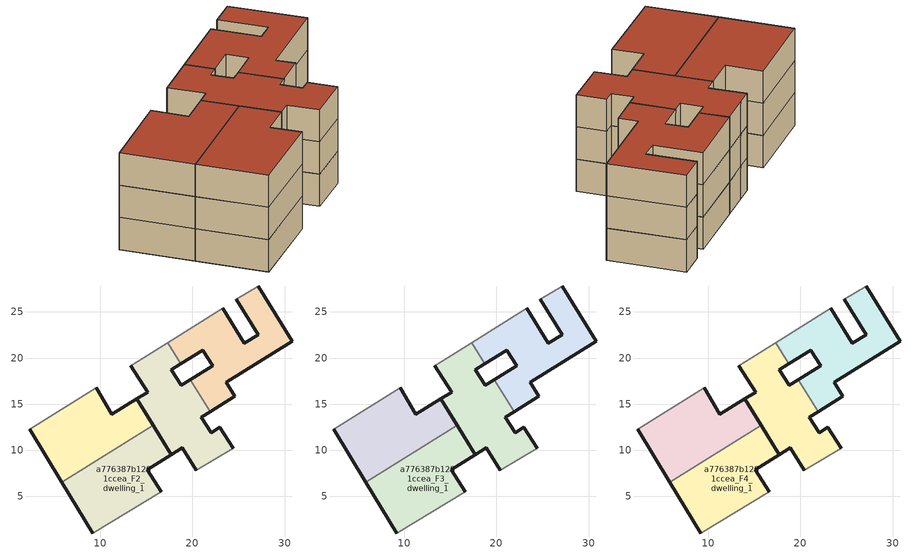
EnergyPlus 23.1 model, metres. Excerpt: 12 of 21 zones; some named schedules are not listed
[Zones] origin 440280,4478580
a776387b1281ccea_F2_dwelling_0
 floor outside (EU_floor_Construction): 24.41,10.18 22.98,12.48 22.03,11.89 20.98,13.59 21.93,14.18 19.78,17.64 18.79,17.02 17.72,18.73 18.72,19.36 17.3,21.65 14.74,20.05 13.3,19.14 15.15,16.28 13.99,15.56 15.76,12.69 17.73,9.52 18.9,10.24 20.44,7.8 z6; 15.76,12.69 13.99,15.56 11.27,13.88 9.56,16.8 2.34,12.26 5.83,6.54 z6
 wall outside (EU_wall_Construction): 9.56,16.8 11.27,13.88 13.99,15.56 15.76,12.69 / 5.83,6.54 2.34,12.26 z6:9
 wall adiabatic (EU_wall_Construction): 2.34,12.26 9.56,16.8 z6:9
 wall to a776387b1281ccea_F2_dwelling_1 (EU_wall_Construction): 15.76,12.69 5.83,6.54 z6:9
a776387b1281ccea_F2_dwelling_1
 floor to a776387b1281ccea_F1_dwelling_1 (EU_floor_Construction): 16.65,5.51 15.12,7.89 17.73,9.52 15.76,12.69 5.83,6.54 9.2,1.01 z6; 24.41,10.18 22.98,12.48 22.03,11.89 20.98,13.59 21.93,14.18 19.78,17.64 18.79,17.02 17.72,18.73 18.72,19.36 17.3,21.65 14.74,20.05 13.3,19.14 15.15,16.28 13.99,15.56 15.76,12.69 17.73,9.52 18.9,10.24 20.44,7.8 z6
 wall outside (EU_wall_Construction): 9.2,1.01 5.83,6.54 / 15.76,12.69 17.73,9.52 15.12,7.89 16.65,5.51 z6:9
 wall adiabatic (EU_wall_Construction): 16.65,5.51 9.2,1.01 z6:9
a776387b1281ccea_F2_dwelling_2
 floor outside (EU_floor_Construction): 16.65,5.51 15.12,7.89 17.73,9.52 15.76,12.69 5.83,6.54 9.2,1.01 z6
 floor to a776387b1281ccea_F1_dwelling_2 (EU_floor_Construction): 24.41,10.18 22.98,12.48 22.03,11.89 20.98,13.59 21.93,14.18 19.78,17.64 18.79,17.02 17.72,18.73 18.72,19.36 17.3,21.65 14.74,20.05 13.3,19.14 15.15,16.28 13.99,15.56 15.76,12.69 17.73,9.52 18.9,10.24 20.44,7.8 z6; 15.76,12.69 13.99,15.56 11.27,13.88 9.56,16.8 2.34,12.26 5.83,6.54 z6
 wall outside (EU_wall_Construction): 18.72,19.36 17.72,18.73 18.79,17.02 19.78,17.64 / 21.93,14.18 20.98,13.59 22.03,11.89 22.98,12.48 24.41,10.18 / 20.44,7.8 18.9,10.24 17.73,9.52 13.99,15.56 15.15,16.28 13.3,19.14 z6:9
 wall adiabatic (EU_wall_Construction): 24.41,10.18 20.44,7.8 / 13.3,19.14 14.74,20.05 17.3,21.65 z6:9
 wall to a776387b1281ccea_F2_dwelling_3 (EU_wall_Construction): 17.3,21.65 18.72,19.36 / 19.78,17.64 21.93,14.18 z6:9
a776387b1281ccea_F2_dwelling_3
 floor to a776387b1281ccea_F1_dwelling_3 (EU_floor_Construction): 24.6,15.86 23.65,17.36 30.85,21.81 27.13,27.81 24.78,26.36 27.15,22.53 25.65,21.61 23.31,25.4 17.3,21.65 18.72,19.36 21.14,20.87 22.21,19.16 19.78,17.64 21.93,14.18 z6
 wall outside (EU_wall_Construction): 19.78,17.64 22.21,19.16 21.14,20.87 18.72,19.36 / 23.31,25.4 25.65,21.61 27.15,22.53 24.78,26.36 / 27.13,27.81 30.85,21.81 23.65,17.36 24.6,15.86 21.93,14.18 z6:9
 wall adiabatic (EU_wall_Construction): 17.3,21.65 23.31,25.4 / 24.78,26.36 27.13,27.81 z6:9
a776387b1281ccea_F3_dwelling_0
 floor outside (EU_floor_Construction): 24.41,10.18 22.98,12.48 22.03,11.89 20.98,13.59 21.93,14.18 19.78,17.64 18.79,17.02 17.72,18.73 18.72,19.36 17.3,21.65 14.74,20.05 13.3,19.14 15.15,16.28 13.99,15.56 15.76,12.69 17.73,9.52 18.9,10.24 20.44,7.8 z9; 15.76,12.69 13.99,15.56 11.27,13.88 9.56,16.8 2.34,12.26 5.83,6.54 z9
 wall outside (EU_wall_Construction): 9.56,16.8 11.27,13.88 13.99,15.56 15.76,12.69 / 5.83,6.54 2.34,12.26 z9:12
 wall adiabatic (EU_wall_Construction): 2.34,12.26 9.56,16.8 z9:12
 wall to a776387b1281ccea_F3_dwelling_1 (EU_wall_Construction): 15.76,12.69 5.83,6.54 z9:12
a776387b1281ccea_F3_dwelling_1
 floor to a776387b1281ccea_F2_dwelling_1 (EU_floor_Construction): 16.65,5.51 15.12,7.89 17.73,9.52 15.76,12.69 5.83,6.54 9.2,1.01 z9; 24.41,10.18 22.98,12.48 22.03,11.89 20.98,13.59 21.93,14.18 19.78,17.64 18.79,17.02 17.72,18.73 18.72,19.36 17.3,21.65 14.74,20.05 13.3,19.14 15.15,16.28 13.99,15.56 15.76,12.69 17.73,9.52 18.9,10.24 20.44,7.8 z9
 wall outside (EU_wall_Construction): 9.2,1.01 5.83,6.54 / 15.76,12.69 17.73,9.52 15.12,7.89 16.65,5.51 z9:12
 wall adiabatic (EU_wall_Construction): 16.65,5.51 9.2,1.01 z9:12
a776387b1281ccea_F3_dwelling_2
 floor outside (EU_floor_Construction): 16.65,5.51 15.12,7.89 17.73,9.52 15.76,12.69 5.83,6.54 9.2,1.01 z9
 floor to a776387b1281ccea_F2_dwelling_2 (EU_floor_Construction): 24.41,10.18 22.98,12.48 22.03,11.89 20.98,13.59 21.93,14.18 19.78,17.64 18.79,17.02 17.72,18.73 18.72,19.36 17.3,21.65 14.74,20.05 13.3,19.14 15.15,16.28 13.99,15.56 15.76,12.69 17.73,9.52 18.9,10.24 20.44,7.8 z9; 15.76,12.69 13.99,15.56 11.27,13.88 9.56,16.8 2.34,12.26 5.83,6.54 z9
 wall outside (EU_wall_Construction): 18.72,19.36 17.72,18.73 18.79,17.02 19.78,17.64 / 21.93,14.18 20.98,13.59 22.03,11.89 22.98,12.48 24.41,10.18 / 20.44,7.8 18.9,10.24 17.73,9.52 13.99,15.56 15.15,16.28 13.3,19.14 z9:12
 wall adiabatic (EU_wall_Construction): 24.41,10.18 20.44,7.8 / 13.3,19.14 14.74,20.05 17.3,21.65 z9:12
 wall to a776387b1281ccea_F3_dwelling_3 (EU_wall_Construction): 17.3,21.65 18.72,19.36 / 19.78,17.64 21.93,14.18 z9:12
a776387b1281ccea_F3_dwelling_3
 floor to a776387b1281ccea_F2_dwelling_3 (EU_floor_Construction): 24.6,15.86 23.65,17.36 30.85,21.81 27.13,27.81 24.78,26.36 27.15,22.53 25.65,21.61 23.31,25.4 17.3,21.65 18.72,19.36 21.14,20.87 22.21,19.16 19.78,17.64 21.93,14.18 z9
 wall outside (EU_wall_Construction): 19.78,17.64 22.21,19.16 21.14,20.87 18.72,19.36 / 23.31,25.4 25.65,21.61 27.15,22.53 24.78,26.36 / 27.13,27.81 30.85,21.81 23.65,17.36 24.6,15.86 21.93,14.18 z9:12
 wall adiabatic (EU_wall_Construction): 17.3,21.65 23.31,25.4 / 24.78,26.36 27.13,27.81 z9:12
a776387b1281ccea_F4_dwelling_0
 floor outside (EU_floor_Construction): 24.41,10.18 22.98,12.48 22.03,11.89 20.98,13.59 21.93,14.18 19.78,17.64 18.79,17.02 17.72,18.73 18.72,19.36 17.3,21.65 14.74,20.05 13.3,19.14 15.15,16.28 13.99,15.56 15.76,12.69 17.73,9.52 18.9,10.24 20.44,7.8 z12; 15.76,12.69 13.99,15.56 11.27,13.88 9.56,16.8 2.34,12.26 5.83,6.54 z12
 wall outside (EU_wall_Construction): 9.56,16.8 11.27,13.88 13.99,15.56 15.76,12.69 / 5.83,6.54 2.34,12.26 z12:15
 wall adiabatic (EU_wall_Construction): 2.34,12.26 9.56,16.8 z12:15
 wall to a776387b1281ccea_F4_dwelling_1 (EU_wall_Construction): 15.76,12.69 5.83,6.54 z12:15
 roof outside (EU_roof_Construction): 13.99,15.56 15.76,12.69 5.83,6.54 2.34,12.26 9.56,16.8 11.27,13.88 z15; 19.78,17.64 21.93,14.18 20.98,13.59 22.03,11.89 22.98,12.48 24.41,10.18 20.44,7.8 18.9,10.24 17.73,9.52 15.76,12.69 13.99,15.56 15.15,16.28 13.3,19.14 14.74,20.05 17.3,21.65 18.72,19.36 17.72,18.73 18.79,17.02 z15
a776387b1281ccea_F4_dwelling_1
 floor to a776387b1281ccea_F3_dwelling_1 (EU_floor_Construction): 16.65,5.51 15.12,7.89 17.73,9.52 15.76,12.69 5.83,6.54 9.2,1.01 z12; 24.41,10.18 22.98,12.48 22.03,11.89 20.98,13.59 21.93,14.18 19.78,17.64 18.79,17.02 17.72,18.73 18.72,19.36 17.3,21.65 14.74,20.05 13.3,19.14 15.15,16.28 13.99,15.56 15.76,12.69 17.73,9.52 18.9,10.24 20.44,7.8 z12
 wall outside (EU_wall_Construction): 9.2,1.01 5.83,6.54 / 15.76,12.69 17.73,9.52 15.12,7.89 16.65,5.51 z12:15
 wall adiabatic (EU_wall_Construction): 16.65,5.51 9.2,1.01 z12:15
 roof outside (EU_roof_Construction): 15.76,12.69 17.73,9.52 15.12,7.89 16.65,5.51 9.2,1.01 5.83,6.54 z15; 19.78,17.64 21.93,14.18 20.98,13.59 22.03,11.89 22.98,12.48 24.41,10.18 20.44,7.8 18.9,10.24 17.73,9.52 15.76,12.69 13.99,15.56 15.15,16.28 13.3,19.14 14.74,20.05 17.3,21.65 18.72,19.36 17.72,18.73 18.79,17.02 z15
a776387b1281ccea_F4_dwelling_2
 floor outside (EU_floor_Construction): 16.65,5.51 15.12,7.89 17.73,9.52 15.76,12.69 5.83,6.54 9.2,1.01 z12
 floor to a776387b1281ccea_F3_dwelling_2 (EU_floor_Construction): 24.41,10.18 22.98,12.48 22.03,11.89 20.98,13.59 21.93,14.18 19.78,17.64 18.79,17.02 17.72,18.73 18.72,19.36 17.3,21.65 14.74,20.05 13.3,19.14 15.15,16.28 13.99,15.56 15.76,12.69 17.73,9.52 18.9,10.24 20.44,7.8 z12; 15.76,12.69 13.99,15.56 11.27,13.88 9.56,16.8 2.34,12.26 5.83,6.54 z12
 wall outside (EU_wall_Construction): 18.72,19.36 17.72,18.73 18.79,17.02 19.78,17.64 / 21.93,14.18 20.98,13.59 22.03,11.89 22.98,12.48 24.41,10.18 / 20.44,7.8 18.9,10.24 17.73,9.52 13.99,15.56 15.15,16.28 13.3,19.14 z12:15
 wall adiabatic (EU_wall_Construction): 24.41,10.18 20.44,7.8 / 13.3,19.14 14.74,20.05 17.3,21.65 z12:15
 wall to a776387b1281ccea_F4_dwelling_3 (EU_wall_Construction): 17.3,21.65 18.72,19.36 / 19.78,17.64 21.93,14.18 z12:15
 roof outside (EU_roof_Construction): 13.99,15.56 15.76,12.69 5.83,6.54 2.34,12.26 9.56,16.8 11.27,13.88 z15; 19.78,17.64 21.93,14.18 20.98,13.59 22.03,11.89 22.98,12.48 24.41,10.18 20.44,7.8 18.9,10.24 17.73,9.52 15.76,12.69 13.99,15.56 15.15,16.28 13.3,19.14 14.74,20.05 17.3,21.65 18.72,19.36 17.72,18.73 18.79,17.02 z15; 15.76,12.69 17.73,9.52 15.12,7.89 16.65,5.51 9.2,1.01 5.83,6.54 z15
a776387b1281ccea_F4_dwelling_3
 floor to a776387b1281ccea_F3_dwelling_3 (EU_floor_Construction): 24.6,15.86 23.65,17.36 30.85,21.81 27.13,27.81 24.78,26.36 27.15,22.53 25.65,21.61 23.31,25.4 17.3,21.65 18.72,19.36 21.14,20.87 22.21,19.16 19.78,17.64 21.93,14.18 z12
 wall outside (EU_wall_Construction): 19.78,17.64 22.21,19.16 21.14,20.87 18.72,19.36 / 23.31,25.4 25.65,21.61 27.15,22.53 24.78,26.36 / 27.13,27.81 30.85,21.81 23.65,17.36 24.6,15.86 21.93,14.18 z12:15
 wall adiabatic (EU_wall_Construction): 17.3,21.65 23.31,25.4 / 24.78,26.36 27.13,27.81 z12:15
 roof outside (EU_roof_Construction): 27.13,27.81 30.85,21.81 23.65,17.36 24.6,15.86 21.93,14.18 19.78,17.64 22.21,19.16 21.14,20.87 18.72,19.36 17.3,21.65 23.31,25.4 25.65,21.61 27.15,22.53 24.78,26.36 z15
[Building]
EU S2 Campaign: North Axis=0; Terrain=City; Solar Distribution=FullExterior
[Site:Location]
Madrid: Latitude=40.5; Longitude=-3.5; Time Zone=1; Elevation=609
[SizingPeriod:WeatherFileDays]
AnnualSizingPeriod: Begin Month=1; Begin Day of Month=1; End Month=12; End Day of Month=31; Day of Week for Start Day=Monday; Use Weather File Daylight Saving Period=No; Use Weather File Rain and Snow Indicators=No
[MATERIAL]
EU_InternalMass_Material: Roughness=MediumRough; Thickness=0.1; Conductivity=1; Density=1800; Specific Heat=900; Thermal Absorptance=0.9; Solar Absorptance=0.7; Visible Absorptance=0.7
[MATERIAL:NOMASS] Roughness=MediumRough; Thermal Absorptance=0.9; Solar Absorptance=0.7; Visible Absorptance=0.7
Name | Thermal Resistance
EU_wall_NoMass | 0.419739
EU_roof_NoMass | 0.352165
EU_floor_NoMass | 0.608284
[CONSTRUCTION]
EU_wall_Construction: EU_wall_NoMass
EU_roof_Construction: EU_roof_NoMass
EU_floor_Construction: EU_floor_NoMass
EU_InternalMass_Construction: EU_InternalMass_Material
[ZONE] Type=1; Multiplier=1; Ceiling Height=autocalculate; Floor Area=autocalculate; Part of Total Floor Area=Yes
Name | Volume
a776387b1281ccea_F2_dwelling_0; a776387b1281ccea_F3_dwelling_0; a776387b1281ccea_F4_dwelling_0 | 407.083
a776387b1281ccea_F2_dwelling_1; a776387b1281ccea_F3_dwelling_1; a776387b1281ccea_F4_dwelling_1 | 407.117
a776387b1281ccea_F2_dwelling_2; a776387b1281ccea_F3_dwelling_2; a776387b1281ccea_F4_dwelling_2 | 610.645
a776387b1281ccea_F2_dwelling_3; a776387b1281ccea_F3_dwelling_3; a776387b1281ccea_F4_dwelling_3 | 220.346
[INTERNALMASS] Construction=EU_InternalMass_Construction
Name | Zone or ZoneList | Surface Area
a776387b1281ccea_F2_dwelling_0_EU_InternalMass | a776387b1281ccea_F2_dwelling_0 | 84.8145
a776387b1281ccea_F2_dwelling_1_EU_InternalMass | a776387b1281ccea_F2_dwelling_1 | 68.3965
a776387b1281ccea_F2_dwelling_2_EU_InternalMass | a776387b1281ccea_F2_dwelling_2 | 60.0306
a776387b1281ccea_F2_dwelling_3_EU_InternalMass | a776387b1281ccea_F2_dwelling_3 | 125.999
a776387b1281ccea_F3_dwelling_0_EU_InternalMass | a776387b1281ccea_F3_dwelling_0 | 84.8145
a776387b1281ccea_F3_dwelling_1_EU_InternalMass | a776387b1281ccea_F3_dwelling_1 | 68.3965
a776387b1281ccea_F3_dwelling_2_EU_InternalMass | a776387b1281ccea_F3_dwelling_2 | 60.0306
a776387b1281ccea_F3_dwelling_3_EU_InternalMass | a776387b1281ccea_F3_dwelling_3 | 125.999
a776387b1281ccea_F4_dwelling_0_EU_InternalMass | a776387b1281ccea_F4_dwelling_0 | 84.8145
a776387b1281ccea_F4_dwelling_1_EU_InternalMass | a776387b1281ccea_F4_dwelling_1 | 68.3965
a776387b1281ccea_F4_dwelling_2_EU_InternalMass | a776387b1281ccea_F4_dwelling_2 | 60.0306
a776387b1281ccea_F4_dwelling_3_EU_InternalMass | a776387b1281ccea_F4_dwelling_3 | 125.999
[OTHEREQUIPMENT] Fuel Type=Electricity; Design Level Calculation Method=Watts/Area; Power per Zone Floor Area=1; Fraction Latent=0; Fraction Radiant=0; Fraction Lost=0; Carbon Dioxide Generation Rate=0; EndUse Subcategory=EU_Step8_InternalGains
Name | Zone or ZoneList or Space or SpaceList | Schedule
EU_Step8_InternalGain_a776387b1281ccea_F2_dwelling_0_f000 | a776387b1281ccea_F2_dwelling_0 | EU_Step8_GainSchedule_a776387b1281ccea_F2_dwelling_0_f000
EU_Step8_InternalGain_a776387b1281ccea_F2_dwelling_1_f000 | a776387b1281ccea_F2_dwelling_1 | EU_Step8_GainSchedule_a776387b1281ccea_F2_dwelling_1_f000
EU_Step8_InternalGain_a776387b1281ccea_F2_dwelling_2_f000 | a776387b1281ccea_F2_dwelling_2 | EU_Step8_GainSchedule_a776387b1281ccea_F2_dwelling_2_f000
EU_Step8_InternalGain_a776387b1281ccea_F2_dwelling_3_f000 | a776387b1281ccea_F2_dwelling_3 | EU_Step8_GainSchedule_a776387b1281ccea_F2_dwelling_3_f000
EU_Step8_InternalGain_a776387b1281ccea_F3_dwelling_0_f000 | a776387b1281ccea_F3_dwelling_0 | EU_Step8_GainSchedule_a776387b1281ccea_F3_dwelling_0_f000
EU_Step8_InternalGain_a776387b1281ccea_F3_dwelling_1_f000 | a776387b1281ccea_F3_dwelling_1 | EU_Step8_GainSchedule_a776387b1281ccea_F3_dwelling_1_f000
EU_Step8_InternalGain_a776387b1281ccea_F3_dwelling_2_f000 | a776387b1281ccea_F3_dwelling_2 | EU_Step8_GainSchedule_a776387b1281ccea_F3_dwelling_2_f000
EU_Step8_InternalGain_a776387b1281ccea_F3_dwelling_3_f000 | a776387b1281ccea_F3_dwelling_3 | EU_Step8_GainSchedule_a776387b1281ccea_F3_dwelling_3_f000
EU_Step8_InternalGain_a776387b1281ccea_F4_dwelling_0_f000 | a776387b1281ccea_F4_dwelling_0 | EU_Step8_GainSchedule_a776387b1281ccea_F4_dwelling_0_f000
EU_Step8_InternalGain_a776387b1281ccea_F4_dwelling_1_f000 | a776387b1281ccea_F4_dwelling_1 | EU_Step8_GainSchedule_a776387b1281ccea_F4_dwelling_1_f000
EU_Step8_InternalGain_a776387b1281ccea_F4_dwelling_2_f000 | a776387b1281ccea_F4_dwelling_2 | EU_Step8_GainSchedule_a776387b1281ccea_F4_dwelling_2_f000
EU_Step8_InternalGain_a776387b1281ccea_F4_dwelling_3_f000 | a776387b1281ccea_F4_dwelling_3 | EU_Step8_GainSchedule_a776387b1281ccea_F4_dwelling_3_f000
[ZONEVENTILATION:DESIGNFLOWRATE] Schedule=EU_AlwaysOn; Design Flow Rate Calculation Method=AirChanges/Hour; Air Changes per Hour=0.703302; Ventilation Type=Natural; Fan Pressure Rise=0; Fan Total Efficiency=1; Constant Term Coefficient=1; Temperature Term Coefficient=0; Velocity Term Coefficient=0; Velocity Squared Term Coefficient=0; Minimum Indoor Temperature=-100; Maximum Indoor Temperature=100; Delta Temperature=-100; Minimum Outdoor Temperature=-100; Maximum Outdoor Temperature=100; Maximum Wind Speed=40
Name | Zone or ZoneList or Space or SpaceList
EU_ConstantAir_a776387b1281ccea_F2_dwelling_0 | a776387b1281ccea_F2_dwelling_0
EU_ConstantAir_a776387b1281ccea_F2_dwelling_1 | a776387b1281ccea_F2_dwelling_1
EU_ConstantAir_a776387b1281ccea_F2_dwelling_2 | a776387b1281ccea_F2_dwelling_2
EU_ConstantAir_a776387b1281ccea_F2_dwelling_3 | a776387b1281ccea_F2_dwelling_3
EU_ConstantAir_a776387b1281ccea_F3_dwelling_0 | a776387b1281ccea_F3_dwelling_0
EU_ConstantAir_a776387b1281ccea_F3_dwelling_1 | a776387b1281ccea_F3_dwelling_1
EU_ConstantAir_a776387b1281ccea_F3_dwelling_2 | a776387b1281ccea_F3_dwelling_2
EU_ConstantAir_a776387b1281ccea_F3_dwelling_3 | a776387b1281ccea_F3_dwelling_3
EU_ConstantAir_a776387b1281ccea_F4_dwelling_0 | a776387b1281ccea_F4_dwelling_0
EU_ConstantAir_a776387b1281ccea_F4_dwelling_1 | a776387b1281ccea_F4_dwelling_1
EU_ConstantAir_a776387b1281ccea_F4_dwelling_2 | a776387b1281ccea_F4_dwelling_2
EU_ConstantAir_a776387b1281ccea_F4_dwelling_3 | a776387b1281ccea_F4_dwelling_3
[HVACTEMPLATE:ZONE:IDEALLOADSAIRSYSTEM] System Availability Schedule=EU_AlwaysOn; Maximum Heating Supply Air Temperature=50; Minimum Cooling Supply Air Temperature=13; Maximum Heating Supply Air Humidity Ratio=0.0156; Minimum Cooling Supply Air Humidity Ratio=0.0077; Heating Limit=NoLimit; Cooling Limit=NoLimit; Heating Availability Schedule=EU_AlwaysOn; Cooling Availability Schedule=EU_CoolingOff; Dehumidification Control Type=ConstantSensibleHeatRatio; Cooling Sensible Heat Ratio=0.7; Dehumidification Setpoint=60; Humidification Control Type=None; Humidification Setpoint=30; Outdoor Air Method=None; Outdoor Air Flow Rate per Person=0.00944; Outdoor Air Flow Rate per Zone Floor Area=0; Outdoor Air Flow Rate per Zone=0; Demand Controlled Ventilation Type=None; Outdoor Air Economizer Type=NoEconomizer; Heat Recovery Type=None; Sensible Heat Recovery Effectiveness=0.7; Latent Heat Recovery Effectiveness=0.65
Name | Template Thermostat
a776387b1281ccea_F2_dwelling_0 | EU_HeatOnly_a776387b1281ccea_F2_dwelling_0
a776387b1281ccea_F2_dwelling_1 | EU_HeatOnly_a776387b1281ccea_F2_dwelling_1
a776387b1281ccea_F2_dwelling_2 | EU_HeatOnly_a776387b1281ccea_F2_dwelling_2
a776387b1281ccea_F2_dwelling_3 | EU_HeatOnly_a776387b1281ccea_F2_dwelling_3
a776387b1281ccea_F3_dwelling_0 | EU_HeatOnly_a776387b1281ccea_F3_dwelling_0
a776387b1281ccea_F3_dwelling_1 | EU_HeatOnly_a776387b1281ccea_F3_dwelling_1
a776387b1281ccea_F3_dwelling_2 | EU_HeatOnly_a776387b1281ccea_F3_dwelling_2
a776387b1281ccea_F3_dwelling_3 | EU_HeatOnly_a776387b1281ccea_F3_dwelling_3
a776387b1281ccea_F4_dwelling_0 | EU_HeatOnly_a776387b1281ccea_F4_dwelling_0
a776387b1281ccea_F4_dwelling_1 | EU_HeatOnly_a776387b1281ccea_F4_dwelling_1
a776387b1281ccea_F4_dwelling_2 | EU_HeatOnly_a776387b1281ccea_F4_dwelling_2
a776387b1281ccea_F4_dwelling_3 | EU_HeatOnly_a776387b1281ccea_F4_dwelling_3
[SIZING:ZONE] Zone Cooling Design Supply Air Temperature Input Method=SupplyAirTemperature; Zone Cooling Design Supply Air Temperature=13; Zone Heating Design Supply Air Temperature Input Method=SupplyAirTemperature; Zone Heating Design Supply Air Temperature=50; Zone Cooling Design Supply Air Humidity Ratio=0.008; Zone Heating Design Supply Air Humidity Ratio=0.008; Cooling Design Air Flow Method=DesignDay; Cooling Design Air Flow Rate=0; Cooling Minimum Air Flow per Zone Floor Area=0.000762; Cooling Minimum Air Flow=0; Cooling Minimum Air Flow Fraction=0.2; Heating Design Air Flow Method=DesignDay; Heating Design Air Flow Rate=0; Heating Maximum Air Flow per Zone Floor Area=0.002032; Heating Maximum Air Flow=0.141576; Heating Maximum Air Flow Fraction=0.3; Account for Dedicated Outdoor Air System=No; Dedicated Outdoor Air System Control Strategy=NeutralSupplyAir; Dedicated Outdoor Air Low Setpoint Temperature for Design=autosize; Dedicated Outdoor Air High Setpoint Temperature for Design=autosize; Zone Load Sizing Method=Sensible Load Only No Latent Load; Zone Latent Cooling Design Supply Air Humidity Ratio Input Method=HumidityRatioDifference; Zone Cooling Design Supply Air Humidity Ratio Difference=0.005; Zone Latent Heating Design Supply Air Humidity Ratio Input Method=HumidityRatioDifference; Zone Humidification Design Supply Air Humidity Ratio Difference=0.005
a776387b1281ccea_F2_dwelling_0; a776387b1281ccea_F2_dwelling_1; a776387b1281ccea_F2_dwelling_2; a776387b1281ccea_F2_dwelling_3; a776387b1281ccea_F3_dwelling_0; a776387b1281ccea_F3_dwelling_1; a776387b1281ccea_F3_dwelling_2; a776387b1281ccea_F3_dwelling_3; a776387b1281ccea_F4_dwelling_0; a776387b1281ccea_F4_dwelling_1; a776387b1281ccea_F4_dwelling_2; a776387b1281ccea_F4_dwelling_3
[SCHEDULE:FILE] Column Number=1; Rows to Skip at Top=0; Number of Hours of Data=8760; Column Separator=Comma; Interpolate to Timestep=No; Minutes per Item=60; Adjust Schedule for Daylight Savings=Yes
Name | File
EU_Step8_GainSchedule_a776387b1281ccea_F2_dwelling_0_f000 | ../../schedules/a776387b1281ccea/a776387b1281ccea_F2_dwelling_0_f000_gain.csv
EU_Step8_GainSchedule_a776387b1281ccea_F2_dwelling_1_f000 | ../../schedules/a776387b1281ccea/a776387b1281ccea_F2_dwelling_1_f000_gain.csv
EU_Step8_GainSchedule_a776387b1281ccea_F2_dwelling_2_f000 | ../../schedules/a776387b1281ccea/a776387b1281ccea_F2_dwelling_2_f000_gain.csv
EU_Step8_GainSchedule_a776387b1281ccea_F2_dwelling_3_f000 | ../../schedules/a776387b1281ccea/a776387b1281ccea_F2_dwelling_3_f000_gain.csv
EU_Step8_GainSchedule_a776387b1281ccea_F3_dwelling_0_f000 | ../../schedules/a776387b1281ccea/a776387b1281ccea_F3_dwelling_0_f000_gain.csv
EU_Step8_GainSchedule_a776387b1281ccea_F3_dwelling_1_f000 | ../../schedules/a776387b1281ccea/a776387b1281ccea_F3_dwelling_1_f000_gain.csv
EU_Step8_GainSchedule_a776387b1281ccea_F3_dwelling_2_f000 | ../../schedules/a776387b1281ccea/a776387b1281ccea_F3_dwelling_2_f000_gain.csv
